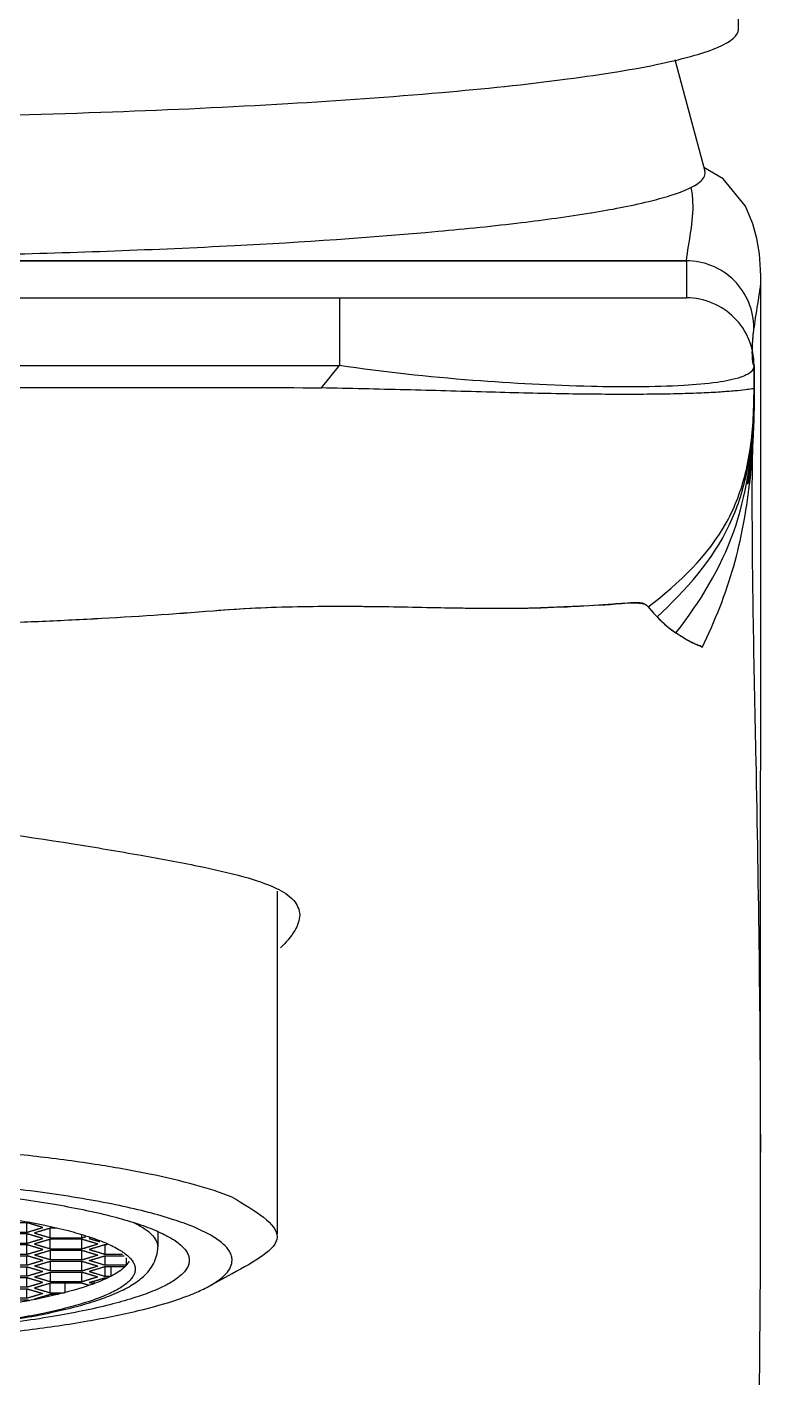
# Model space of a CAD drawing. Extents: x 22506 to 23100, y -2855 to -2435.
# Drawn here: x 22924.23 to 22940.52, y -2602.92 to -2572.96 of the extents above; entities that cross this region are included whole.
import ezdxf

# ---------------------------------------------------------------- set-up
doc = ezdxf.new("R2010")
doc.units = 0
doc.header["$LTSCALE"] = 5
doc.header["$MEASUREMENT"] = 0
doc.layers.get('0').update_dxf_attribs({"color": 2, "linetype": 'CONTINUOUS'})
doc.layers.add('00_COMPONENTS', color=7, linetype='CONTINUOUS')
doc.layers.add('08_ALL_FEATURES', color=7, linetype='CONTINUOUS')

msp = doc.modelspace()

# ---------------------------------------------------------------- linework, layer by layer
at = {"ltscale": 0.6}
for points in [[(22924.226, -2599.499), (22923.874, -2599.499), (22923.523, -2599.499)], [(22924.226, -2599.711), (22924.226, -2599.605), (22924.226, -2599.499)], [(22924.578, -2599.605), (22924.402, -2599.552), (22924.226, -2599.499)], [(22924.226, -2599.711), (22924.402, -2599.658), (22924.578, -2599.605)], [(22924.741, -2599.621), (22924.565, -2599.674), (22924.389, -2599.727)], [(22924.741, -2599.833), (22924.741, -2599.727), (22924.741, -2599.621)], [(22924.874, -2599.621), (22924.807, -2599.621), (22924.741, -2599.621)], [(22923.523, -2599.711), (22923.874, -2599.711), (22924.226, -2599.711)], [(22924.226, -2599.744), (22923.874, -2599.744), (22923.523, -2599.744)], [(22923.523, -2599.955), (22923.874, -2599.955), (22924.226, -2599.955)], [(22924.226, -2599.955), (22924.226, -2599.849), (22924.226, -2599.744)], [(22924.578, -2599.849), (22924.402, -2599.796), (22924.226, -2599.744)], [(22924.226, -2599.955), (22924.402, -2599.902), (22924.578, -2599.849)], [(22924.389, -2599.727), (22924.565, -2599.78), (22924.741, -2599.833)], [(22924.741, -2599.866), (22924.565, -2599.919), (22924.389, -2599.971)], [(22924.389, -2599.971), (22924.565, -2600.024), (22924.741, -2600.077)], [(22924.741, -2599.833), (22925.093, -2599.833), (22925.445, -2599.833)], [(22924.741, -2600.077), (22924.741, -2599.971), (22924.741, -2599.866)], [(22925.445, -2599.866), (22925.093, -2599.866), (22924.741, -2599.866)], [(22925.445, -2599.833), (22925.445, -2599.805), (22925.445, -2599.778)], [(22925.445, -2599.833), (22925.489, -2599.82), (22925.533, -2599.806)], [(22925.445, -2600.077), (22925.445, -2599.971), (22925.445, -2599.866)], [(22925.796, -2599.971), (22925.62, -2599.919), (22925.445, -2599.866)], [(22925.445, -2600.077), (22925.62, -2600.024), (22925.796, -2599.971)], [(22925.635, -2599.841), (22925.621, -2599.845), (22925.608, -2599.849)], [(22925.608, -2599.849), (22925.724, -2599.884), (22925.841, -2599.919)], [(22924.226, -2599.988), (22923.874, -2599.988), (22923.523, -2599.988)], [(22923.523, -2600.199), (22923.874, -2600.199), (22924.226, -2600.199)], [(22923.523, -2600.232), (22923.874, -2600.232), (22924.226, -2600.232)], [(22924.226, -2600.199), (22924.226, -2600.094), (22924.226, -2599.988)], [(22924.578, -2600.094), (22924.402, -2600.041), (22924.226, -2599.988)], [(22924.226, -2600.199), (22924.402, -2600.146), (22924.578, -2600.094)], [(22924.226, -2600.444), (22924.226, -2600.338), (22924.226, -2600.232)], [(22924.578, -2600.338), (22924.402, -2600.285), (22924.226, -2600.232)], [(22924.389, -2600.216), (22924.565, -2600.163), (22924.741, -2600.11)], [(22924.741, -2600.322), (22924.565, -2600.269), (22924.389, -2600.216)], [(22924.741, -2600.077), (22925.093, -2600.077), (22925.445, -2600.077)], [(22924.741, -2600.11), (22924.741, -2600.216), (22924.741, -2600.322)], [(22924.741, -2600.11), (22925.093, -2600.11), (22925.445, -2600.11)], [(22925.445, -2600.322), (22925.445, -2600.216), (22925.445, -2600.11)], [(22925.445, -2600.11), (22925.62, -2600.163), (22925.796, -2600.216)], [(22925.445, -2600.322), (22925.62, -2600.269), (22925.796, -2600.216)], [(22925.959, -2599.988), (22925.784, -2600.041), (22925.608, -2600.094)], [(22925.608, -2600.094), (22925.784, -2600.146), (22925.959, -2600.199)], [(22925.608, -2600.338), (22925.784, -2600.285), (22925.959, -2600.232)], [(22925.959, -2600.199), (22925.959, -2600.094), (22925.959, -2599.988)], [(22925.996, -2599.988), (22925.978, -2599.988), (22925.959, -2599.988)], [(22925.959, -2600.199), (22926.153, -2600.199), (22926.346, -2600.199)], [(22925.959, -2600.444), (22925.959, -2600.338), (22925.959, -2600.232)], [(22925.959, -2600.232), (22926.171, -2600.232), (22926.383, -2600.232)], [(22924.226, -2600.444), (22923.874, -2600.444), (22923.523, -2600.444)], [(22923.523, -2600.476), (22923.874, -2600.476), (22924.226, -2600.476)], [(22924.578, -2600.338), (22924.402, -2600.391), (22924.226, -2600.444)], [(22924.226, -2600.688), (22924.226, -2600.582), (22924.226, -2600.476)], [(22924.226, -2600.476), (22924.402, -2600.529), (22924.578, -2600.582)], [(22924.389, -2600.46), (22924.565, -2600.407), (22924.741, -2600.354)], [(22924.741, -2600.566), (22924.565, -2600.513), (22924.389, -2600.46)], [(22925.445, -2600.322), (22925.093, -2600.322), (22924.741, -2600.322)], [(22924.741, -2600.354), (22924.741, -2600.46), (22924.741, -2600.566)], [(22924.741, -2600.354), (22925.093, -2600.354), (22925.445, -2600.354)], [(22925.445, -2600.566), (22925.093, -2600.566), (22924.741, -2600.566)], [(22925.445, -2600.566), (22925.445, -2600.46), (22925.445, -2600.354)], [(22925.445, -2600.354), (22925.62, -2600.407), (22925.796, -2600.46)], [(22925.445, -2600.566), (22925.62, -2600.513), (22925.796, -2600.46)], [(22925.959, -2600.444), (22925.784, -2600.391), (22925.608, -2600.338)], [(22925.959, -2600.476), (22925.784, -2600.529), (22925.608, -2600.582)], [(22926.426, -2600.444), (22926.193, -2600.444), (22925.959, -2600.444)], [(22925.959, -2600.688), (22925.959, -2600.582), (22925.959, -2600.476)], [(22926.395, -2600.476), (22926.177, -2600.476), (22925.959, -2600.476)], [(22926.091, -2600.686), (22926.091, -2600.581), (22926.091, -2600.476)], [(22926.426, -2600.275), (22926.426, -2600.359), (22926.426, -2600.444)], [(22924.226, -2600.688), (22923.874, -2600.688), (22923.523, -2600.688)], [(22924.226, -2600.721), (22923.874, -2600.721), (22923.523, -2600.721)], [(22924.578, -2600.582), (22924.402, -2600.635), (22924.226, -2600.688)], [(22924.226, -2600.932), (22924.226, -2600.826), (22924.226, -2600.721)], [(22924.578, -2600.826), (22924.402, -2600.774), (22924.226, -2600.721)], [(22924.578, -2600.826), (22924.402, -2600.879), (22924.226, -2600.932)], [(22924.389, -2600.704), (22924.565, -2600.651), (22924.741, -2600.599)], [(22924.741, -2600.81), (22924.565, -2600.757), (22924.389, -2600.704)], [(22924.741, -2600.843), (22924.565, -2600.896), (22924.389, -2600.949)], [(22924.741, -2600.599), (22924.741, -2600.704), (22924.741, -2600.81)], [(22924.741, -2600.599), (22925.093, -2600.599), (22925.445, -2600.599)], [(22925.445, -2600.81), (22925.093, -2600.81), (22924.741, -2600.81)], [(22924.741, -2601.054), (22924.741, -2600.949), (22924.741, -2600.843)], [(22925.445, -2600.843), (22925.093, -2600.843), (22924.741, -2600.843)], [(22925.07, -2601.051), (22925.07, -2600.947), (22925.07, -2600.843)], [(22925.445, -2600.81), (22925.445, -2600.704), (22925.445, -2600.599)], [(22925.796, -2600.704), (22925.62, -2600.651), (22925.445, -2600.599)], [(22925.796, -2600.704), (22925.62, -2600.757), (22925.445, -2600.81)], [(22925.605, -2600.891), (22925.525, -2600.867), (22925.445, -2600.843)], [(22925.608, -2600.582), (22925.784, -2600.635), (22925.959, -2600.688)], [(22925.608, -2600.826), (22925.784, -2600.774), (22925.959, -2600.721)], [(22925.704, -2600.855), (22925.656, -2600.841), (22925.608, -2600.826)], [(22925.708, -2600.796), (22925.708, -2600.825), (22925.708, -2600.854)], [(22925.959, -2600.688), (22926.024, -2600.688), (22926.088, -2600.688)], [(22925.959, -2600.721), (22925.991, -2600.721), (22926.023, -2600.721)], [(22924.226, -2600.932), (22923.874, -2600.932), (22923.523, -2600.932)], [(22923.523, -2600.965), (22923.874, -2600.965), (22924.226, -2600.965)], [(22924.226, -2601.177), (22924.226, -2601.071), (22924.226, -2600.965)], [(22924.226, -2600.965), (22924.402, -2601.018), (22924.578, -2601.071)], [(22924.578, -2601.071), (22924.402, -2601.124), (22924.226, -2601.177)], [(22924.389, -2600.949), (22924.565, -2601.002), (22924.741, -2601.054)], [(22924.389, -2601.193), (22924.565, -2601.14), (22924.741, -2601.087)], [(22924.741, -2601.054), (22924.899, -2601.054), (22925.057, -2601.054)], [(22924.741, -2601.087), (22924.834, -2601.087), (22924.927, -2601.087)], [(22924.226, -2601.177), (22923.874, -2601.177), (22923.523, -2601.177)], [(22923.523, -2601.209), (22923.874, -2601.209), (22924.226, -2601.209)], [(22924.226, -2601.209), (22924.255, -2601.218), (22924.284, -2601.227)], [(22924.416, -2601.201), (22924.403, -2601.197), (22924.389, -2601.193)], [(22924.423, -2601.183), (22924.423, -2601.191), (22924.423, -2601.199)]]:
    msp.add_open_spline(points, degree=2, dxfattribs=at)
for points, weights in [([(22926.277, -2600.575), (22926.34, -2600.531), (22926.395, -2600.476)], [1, 0.996660464943, 1]), ([(22926.49, -2600.361), (22926.44, -2600.442), (22926.367, -2600.504)], [1, 0.986756824, 1]), ([(22926.487, -2600.357), (22926.462, -2600.404), (22926.426, -2600.444)], [1, 0.993692573485, 1])]:
    msp.add_rational_spline(points, weights, degree=2, dxfattribs=at)
msp.add_rational_spline([(22926.277, -2600.575), (22924.632, -2601.729), (22917.782, -2601.729), (22911.017, -2601.729), (22909.314, -2600.593)], [0.919661735513, 0.755159574898, 1, 0.75744780317, 0.91662268234], degree=2, knots=[-34.348594, -34.348594, -34.348594, -18.709022, -18.709022, -3.215613, -3.215613, -3.215613], dxfattribs=at)
at = {"layer": '00_COMPONENTS', "color": 7, "linetype": 'Continuous'}
for p, q in [((22940.017, -2573.013), (22940.023, -2563.813)), ((22938.606, -2573.683), (22939.272, -2576.158)), ((22936.739, -2577.085), (22936.758, -2577.082)), ((22929.778, -2592.138), (22929.778, -2599.743)), ((22927.128, -2599.704), (22927.128, -2600.036)), ((22928.252, -2600.915), (22928.78, -2600.629))]:
    msp.add_line(p, q, dxfattribs=at)
for points, knots in [([(22917.516, -2574.992), (22918.979, -2574.992), (22921.85, -2574.967), (22926.018, -2574.859), (22929.859, -2574.682), (22933.227, -2574.446), (22935.675, -2574.196), (22937.299, -2573.962), (22938.242, -2573.791), (22938.987, -2573.613), (22939.477, -2573.453), (22939.762, -2573.312), (22939.926, -2573.204), (22940.017, -2573.086), (22940.017, -2573.012)], [0, 0, 0, 0, 0.192678, 0.378035, 0.548947, 0.699046, 0.822536, 0.872929, 0.915113, 0.94871, 0.973653, 0.982954, 0.990257, 1, 1, 1, 1]), ([(22939.18, -2576.38), (22939.215, -2576.349), (22939.273, -2576.284), (22939.282, -2576.194), (22939.272, -2576.158)], [0, 0, 0, 0, 0.554769, 1, 1, 1, 1]), ([(22936.758, -2577.082), (22937.184, -2577.012), (22937.77, -2576.904), (22938.47, -2576.716), (22938.747, -2576.619), (22938.865, -2576.567)], [0, 0, 0, 0, 0.59571, 0.821985, 1, 1, 1, 1]), ([(22938.865, -2576.567), (22938.928, -2576.54), (22939.038, -2576.486), (22939.141, -2576.416), (22939.18, -2576.38)], [0, 0, 0, 0, 0.562811, 1, 1, 1, 1]), ([(22917.778, -2578.076), (22919.689, -2578.076), (22923.375, -2578.034), (22928.568, -2577.847), (22932.466, -2577.591), (22935.1, -2577.321), (22936.229, -2577.168), (22936.739, -2577.085)], [0, 0, 0, 0, 0.301804, 0.58192, 0.820274, 0.918356, 1, 1, 1, 1]), ([(22917.778, -2590.412), (22919.093, -2590.412), (22921.598, -2590.556), (22924.582, -2590.974), (22926.682, -2591.325), (22927.947, -2591.559), (22928.955, -2591.784), (22929.531, -2591.967), (22929.761, -2592.079)], [0, 0, 0, 0, 0.32503, 0.618993, 0.744612, 0.851377, 0.936871, 1, 1, 1, 1]), ([(22929.761, -2592.079), (22929.902, -2592.147), (22930.148, -2592.282), (22930.277, -2592.553), (22930.278, -2592.668)], [0, 0, 0, 0, 0.577527, 1, 1, 1, 1]), ([(22930.278, -2592.668), (22930.278, -2592.787), (22930.165, -2593.07), (22929.97, -2593.283), (22929.849, -2593.4)], [0, 0, 0, 0, 0.414422, 1, 1, 1, 1]), ([(22928.778, -2598.931), (22928.514, -2598.826), (22927.909, -2598.634), (22926.89, -2598.397), (22925.682, -2598.186), (22924.309, -2598.007), (22922.8, -2597.863), (22920.609, -2597.72), (22918.922, -2597.68), (22917.778, -2597.68)], [0, 0, 0, 0, 0.076581, 0.171109, 0.282072, 0.407424, 0.544729, 0.691259, 1, 1, 1, 1]), ([(22928.778, -2600.332), (22928.778, -2600.3), (22928.768, -2600.235), (22928.726, -2600.139), (22928.658, -2600.045), (22928.523, -2599.913), (22928.283, -2599.756), (22927.916, -2599.583), (22927.453, -2599.417), (22926.899, -2599.259), (22926.257, -2599.11), (22925.247, -2598.919), (22923.816, -2598.721), (22921.936, -2598.551), (22919.898, -2598.445), (22917.778, -2598.41), (22915.658, -2598.445), (22913.619, -2598.551), (22911.74, -2598.721), (22910.309, -2598.919), (22909.299, -2599.11), (22908.657, -2599.259), (22908.102, -2599.417), (22907.639, -2599.583), (22907.272, -2599.756), (22907.033, -2599.913), (22906.898, -2600.045), (22906.83, -2600.139), (22906.787, -2600.235), (22906.778, -2600.3), (22906.778, -2600.332)], [0, 0, 0, 0, 0.004136, 0.008577, 0.013567, 0.019275, 0.033225, 0.050895, 0.072386, 0.097642, 0.126511, 0.158775, 0.232373, 0.315858, 0.406183, 0.5, 0.593817, 0.684142, 0.767627, 0.841225, 0.873489, 0.902358, 0.927614, 0.949105, 0.966775, 0.980725, 0.986433, 0.991423, 0.995864, 1, 1, 1, 1]), ([(22917.778, -2598.587), (22918.431, -2598.587), (22919.715, -2598.608), (22921.577, -2598.704), (22923.294, -2598.86), (22924.602, -2599.041), (22925.524, -2599.216), (22926.111, -2599.351), (22926.618, -2599.496), (22927.041, -2599.648), (22927.376, -2599.806), (22927.595, -2599.949), (22927.718, -2600.07), (22927.781, -2600.156), (22927.819, -2600.243), (22927.828, -2600.303), (22927.828, -2600.332)], [0, 0, 0, 0, 0.18764, 0.368282, 0.535253, 0.682449, 0.746978, 0.804716, 0.855227, 0.89821, 0.933549, 0.96145, 0.972867, 0.982844, 0.991725, 1, 1, 1, 1]), ([(22917.778, -2598.992), (22918.353, -2598.992), (22919.483, -2599.011), (22921.123, -2599.096), (22922.419, -2599.213), (22923.375, -2599.335), (22924.017, -2599.436), (22924.599, -2599.546), (22925.116, -2599.665), (22925.562, -2599.793), (22925.935, -2599.926), (22926.23, -2600.065), (22926.423, -2600.192), (22926.531, -2600.298), (22926.586, -2600.374), (22926.62, -2600.451), (22926.632, -2600.529), (22926.62, -2600.607), (22926.586, -2600.684), (22926.531, -2600.76), (22926.423, -2600.866), (22926.23, -2600.992), (22925.935, -2601.131), (22925.562, -2601.265), (22925.116, -2601.392), (22924.599, -2601.512), (22924.017, -2601.622), (22923.375, -2601.722), (22922.419, -2601.845), (22921.123, -2601.962), (22919.483, -2602.047), (22918.353, -2602.066), (22917.778, -2602.066)], [0, 0, 0, 0, 0.093814, 0.184134, 0.267619, 0.305832, 0.341225, 0.373489, 0.402358, 0.427613, 0.449105, 0.466775, 0.480725, 0.486433, 0.491422, 0.495862, 0.5, 0.504138, 0.508578, 0.513567, 0.519275, 0.533225, 0.550895, 0.572387, 0.597642, 0.626511, 0.658775, 0.694168, 0.732381, 0.815866, 0.906186, 1, 1, 1, 1]), ([(22926.592, -2599.495), (22926.672, -2599.534), (22926.814, -2599.612), (22926.987, -2599.745), (22927.099, -2599.884), (22927.128, -2599.989), (22927.128, -2600.036)], [0, 0, 0, 0, 0.336822, 0.60748, 0.82148, 1, 1, 1, 1]), ([(22917.778, -2602.073), (22918.367, -2602.073), (22919.524, -2602.054), (22921.203, -2601.966), (22922.751, -2601.823), (22923.932, -2601.657), (22924.767, -2601.495), (22925.303, -2601.368), (22925.774, -2601.23), (22926.181, -2601.079), (22926.477, -2600.934), (22926.68, -2600.801), (22926.863, -2600.655), (22927.018, -2600.466), (22927.111, -2600.234), (22927.128, -2600.103), (22927.128, -2600.036)], [0, 0, 0, 0, 0.177053, 0.347466, 0.504974, 0.64405, 0.705295, 0.760509, 0.809558, 0.852654, 0.890642, 0.908289, 0.925524, 0.961033, 0.979907, 1, 1, 1, 1]), ([(22927.828, -2600.332), (22927.828, -2600.361), (22927.819, -2600.421), (22927.781, -2600.508), (22927.718, -2600.594), (22927.595, -2600.714), (22927.376, -2600.858), (22927.041, -2601.016), (22926.618, -2601.168), (22926.111, -2601.312), (22925.524, -2601.448), (22924.602, -2601.623), (22923.294, -2601.804), (22921.577, -2601.959), (22919.715, -2602.056), (22918.431, -2602.077), (22917.778, -2602.077)], [0, 0, 0, 0, 0.008275, 0.017156, 0.027133, 0.03855, 0.066451, 0.10179, 0.144773, 0.195284, 0.253022, 0.317551, 0.464747, 0.631718, 0.81236, 1, 1, 1, 1]), ([(22928.252, -2600.915), (22928.331, -2600.872), (22928.471, -2600.788), (22928.642, -2600.643), (22928.751, -2600.493), (22928.778, -2600.382), (22928.778, -2600.332)], [0, 0, 0, 0, 0.32958, 0.597829, 0.814651, 1, 1, 1, 1]), ([(22907.303, -2600.915), (22907.4, -2600.967), (22907.616, -2601.068), (22908.131, -2601.261), (22908.925, -2601.478), (22910.04, -2601.7), (22911.345, -2601.891), (22912.809, -2602.045), (22914.969, -2602.198), (22917.778, -2602.272), (22920.586, -2602.198), (22922.747, -2602.045), (22924.211, -2601.891), (22925.516, -2601.7), (22926.631, -2601.478), (22927.425, -2601.261), (22927.94, -2601.068), (22928.156, -2600.967), (22928.252, -2600.915)], [0, 0, 0, 0, 0.01548, 0.033613, 0.077682, 0.131553, 0.194111, 0.263942, 0.339416, 0.5, 0.660584, 0.736058, 0.805889, 0.868447, 0.922318, 0.966387, 0.98452, 1, 1, 1, 1])]:
    msp.add_open_spline(points, degree=3, knots=knots, dxfattribs=at)
at = {"layer": '00_COMPONENTS', "color": 7, "linetype": 'Continuous', "end_tangent": (-0.909449, -0.415816)}
msp.add_spline([(22928.778, -2598.931), (22929.778, -2599.818), (22928.778, -2600.631)], degree=3, dxfattribs=at)
at = {"layer": '08_ALL_FEATURES', "color": 7, "linetype": 'Continuous'}
for p, q in [((22939.678, -2576.333), (22939.25, -2576.076)), ((22896.695, -2578.147), (22938.861, -2578.147)), ((22938.861, -2578.147), (22896.695, -2578.147)), ((22938.861, -2578.147), (22938.861, -2578.972)), ((22896.693, -2578.972), (22938.863, -2578.972)), ((22931.161, -2578.972), (22931.161, -2580.472)), ((22904.395, -2580.472), (22931.161, -2580.472)), ((22930.76, -2580.97), (22931.161, -2580.472)), ((22940.361, -2580.472), (22940.361, -2580.472)), ((22940.364, -2580.472), (22940.364, -2580.97)), ((22940.364, -2581.055), (22940.364, -2580.472)), ((22940.35, -2581.562), (22940.364, -2580.974)), ((22940.355, -2581.571), (22940.365, -2580.962)), ((22940.363, -2581.179), (22940.364, -2581.045)), ((22940.365, -2580.963), (22940.373, -2580.967)), ((22940.373, -2580.967), (22940.374, -2580.961)), ((22940.373, -2581.237), (22940.374, -2581.049)), ((22940.374, -2581.049), (22940.374, -2580.986)), ((22940.37, -2581.409), (22940.373, -2581.237)), ((22940.345, -2581.806), (22940.358, -2581.405)), ((22940.333, -2582.332), (22940.334, -2582.275)), ((22940.324, -2583.472), (22940.329, -2582.582)), ((22940.329, -2582.582), (22940.333, -2582.332)), ((22940.27, -2582.999), (22940.282, -2582.883)), ((22940.282, -2582.883), (22940.295, -2582.756)), ((22940.295, -2582.756), (22940.308, -2582.621)), ((22940.219, -2583.102), (22940.225, -2583.059)), ((22940.225, -2583.059), (22940.238, -2582.972)), ((22940.324, -2583.472), (22940.324, -2583.421))]:
    msp.add_line(p, q, dxfattribs=at)
at = {"layer": '08_ALL_FEATURES', "color": 6, "linetype": 'Continuous'}
for p, q in [((22940.354, -2581.597), (22940.365, -2580.962)), ((22940.361, -2580.963), (22940.358, -2581.32)), ((22940.358, -2581.352), (22940.345, -2581.776)), ((22940.362, -2581.167), (22940.35, -2581.618)), ((22940.354, -2581.597), (22940.339, -2581.86)), ((22940.305, -2582.39), (22940.313, -2582.294)), ((22940.33, -2582.271), (22940.326, -2582.341)), ((22940.287, -2582.572), (22940.27, -2582.716)), ((22940.281, -2582.617), (22940.296, -2582.482)), ((22940.321, -2582.412), (22940.316, -2582.493)), ((22940.257, -2582.825), (22940.242, -2582.939)), ((22940.267, -2582.743), (22940.25, -2582.876)), ((22940.277, -2582.658), (22940.259, -2582.801)), ((22940.282, -2582.884), (22940.268, -2583.019)), ((22940.295, -2582.761), (22940.279, -2582.915)), ((22940.307, -2582.63), (22940.29, -2582.805)), ((22940.226, -2583.055), (22940.218, -2583.104)), ((22940.238, -2582.966), (22940.224, -2583.068)), ((22940.247, -2582.902), (22940.234, -2582.992)), ((22940.27, -2582.997), (22940.26, -2583.088))]:
    msp.add_line(p, q, dxfattribs=at)
at = {"layer": '08_ALL_FEATURES', "color": 7, "linetype": 'Continuous'}
for points in [[(22940.509, -2578.425), (22940.508, -2578.348), (22940.484, -2577.993), (22940.427, -2577.654), (22940.335, -2577.328), (22940.17, -2576.937), (22939.678, -2576.333)], [(22940.239, -2644.401), (22940.368, -2616.688), (22940.449, -2607.99), (22940.507, -2600.505), (22940.51, -2578.421)], [(22940.363, -2580.472), (22940.362, -2580.472), (22940.361, -2580.473), (22940.361, -2580.472)], [(22940.364, -2580.961), (22940.364, -2580.961), (22940.364, -2580.961)], [(22940.364, -2580.961), (22940.364, -2580.961), (22940.364, -2580.961), (22940.364, -2580.962)], [(22940.319, -2582.477), (22940.325, -2582.401), (22940.331, -2582.321), (22940.337, -2582.235), (22940.342, -2582.143), (22940.348, -2582.044), (22940.353, -2581.937), (22940.358, -2581.821), (22940.363, -2581.696)], [(22940.363, -2581.696), (22940.367, -2581.56), (22940.37, -2581.409)], [(22940.238, -2582.972), (22940.246, -2582.909), (22940.256, -2582.832), (22940.267, -2582.748), (22940.277, -2582.663), (22940.286, -2582.575), (22940.296, -2582.485), (22940.305, -2582.391), (22940.313, -2582.294), (22940.321, -2582.191), (22940.329, -2582.079), (22940.337, -2581.956), (22940.344, -2581.791)], [(22940.308, -2582.621), (22940.314, -2582.55), (22940.319, -2582.477)], [(22940.259, -2583.097), (22940.259, -2583.094), (22940.27, -2582.999)]]:
    msp.add_lwpolyline(points, dxfattribs=at)
at = {"layer": '08_ALL_FEATURES', "color": 6, "linetype": 'Continuous'}
for points in [[(22940.32, -2580.175), (22940.323, -2580.196), (22940.324, -2580.21), (22940.325, -2580.216), (22940.325, -2580.215), (22940.325, -2580.205), (22940.324, -2580.187)], [(22940.33, -2582.271), (22940.346, -2582.076), (22940.351, -2581.975), (22940.356, -2581.865), (22940.361, -2581.748), (22940.365, -2581.621), (22940.369, -2581.481), (22940.372, -2581.323), (22940.374, -2581.147), (22940.374, -2580.962)], [(22940.345, -2581.816), (22940.328, -2582.062), (22940.316, -2582.233)], [(22940.321, -2582.192), (22940.329, -2582.082), (22940.337, -2581.961)], [(22940.321, -2582.192), (22940.304, -2582.378), (22940.292, -2582.506)], [(22940.321, -2582.412), (22940.335, -2582.258), (22940.341, -2582.17)], [(22940.324, -2583.472), (22940.329, -2582.579), (22940.337, -2582.134)], [(22940.3, -2582.696), (22940.313, -2582.561), (22940.318, -2582.491)], [(22940.308, -2582.59), (22940.324, -2582.417), (22940.33, -2582.34)]]:
    msp.add_lwpolyline(points, dxfattribs=at)
at = {"layer": '08_ALL_FEATURES', "color": 7, "linetype": 'Continuous'}
for centre, radius, start, end in [((22938.863, -2580.472), 1.5, 0.0012, 90.007), ((22920.698, -2580.962), 19.666, 359.6707, 0.003), ((22921.547, -2580.967), 18.816, 359.5289, 359.6693), ((22925.447, -2580.969), 14.917, 359.2767, 359.5936), ((22927.504, -2581.003), 12.859, 357.4797, 359.3122), ((22923.884, -2580.994), 16.479, 358.0223, 359.5583), ((22927.131, -2581.645), 13.212, 353.6157, 353.8218), ((22926.854, -2581.615), 13.49, 353.8227, 354.2834), ((22940.348, -2583.973), 2.981, 218.4859, 224.1863), ((22940.341, -2583.98), 2.971, 218.4766, 234.7464), ((22940.34, -2583.986), 2.967, 224.1191, 234.7715)]:
    msp.add_arc(centre, radius, start, end, dxfattribs=at)
for points, knots in [([(22938.861, -2578.147), (22938.913, -2577.713), (22939.052, -2577.173), (22938.991, -2576.625), (22938.969, -2576.518)], [0, 0, 0, 0, 0.7491667, 0.9367856, 0.9367856, 0.9367856, 0.9367856]), ([(22940.361, -2579.642), (22940.361, -2579.261), (22940.039, -2578.465), (22939.243, -2578.147), (22938.861, -2578.147)], [0, 0, 0, 0, 0.499335, 1, 1, 1, 1]), ([(22940.508, -2578.425), (22940.517, -2578.629), (22940.454, -2579.037), (22940.384, -2579.438), (22940.361, -2579.642)], [0, 0, 0, 0, 0.498156, 1, 1, 1, 1]), ([(22940.361, -2580.472), (22940.357, -2580.468), (22940.347, -2580.455), (22940.341, -2580.418), (22940.331, -2580.361), (22940.325, -2580.277), (22940.324, -2580.165), (22940.328, -2580.021), (22940.34, -2579.843), (22940.353, -2579.713), (22940.361, -2579.642)], [0, 0, 0, 0, 0.017937, 0.060997, 0.129947, 0.228307, 0.360857, 0.531887, 0.744969, 1, 1, 1, 1]), ([(22940.325, -2580.118), (22940.326, -2580.086), (22940.332, -2579.927), (22940.346, -2579.768), (22940.361, -2579.642)], [0, 0, 0, 0, 0.204172, 1, 1, 1, 1]), ([(22940.072, -2580.73), (22939.904, -2580.789), (22939.48, -2580.867), (22938.373, -2580.957), (22936.558, -2580.951), (22934.007, -2580.819), (22932.143, -2580.622), (22931.161, -2580.472)], [0, 0, 0, 0, 0.059708, 0.143319, 0.372626, 0.666806, 1, 1, 1, 1]), ([(22940.364, -2580.472), (22940.364, -2580.499), (22940.326, -2580.636), (22940.175, -2580.693), (22940.072, -2580.73)], [0, 0, 0, 0, 0.194814, 1, 1, 1, 1]), ([(22904.789, -2580.962), (22908.965, -2580.961), (22913.141, -2580.961), (22917.317, -2580.961), (22917.471, -2580.961), (22917.624, -2580.961), (22917.778, -2580.961), (22919.942, -2580.961), (22923.187, -2580.958), (22927.514, -2580.966), (22929.678, -2580.953), (22930.76, -2580.97)], [-1.000524, -1.000524, -1.000524, -1.000524, -0.035482, -0.035482, -0.035482, 0, 0, 0, 0.500004, 0.750002, 1, 1, 1, 1]), ([(22940.364, -2580.97), (22940.364, -2580.975), (22940.343, -2580.985), (22940.286, -2580.999), (22940.141, -2581.018), (22939.911, -2581.04), (22939.586, -2581.065), (22939.178, -2581.087), (22938.69, -2581.103), (22938.127, -2581.112), (22937.246, -2581.116), (22936.002, -2581.104), (22934.373, -2581.061), (22932.603, -2581.01), (22931.383, -2580.984), (22930.76, -2580.97)], [0, 0, 0, 0, 0.001642, 0.005506, 0.020438, 0.045, 0.078907, 0.12162, 0.172595, 0.231275, 0.297084, 0.447665, 0.619152, 0.805706, 1, 1, 1, 1]), ([(22940.364, -2580.961), (22940.364, -2580.961), (22940.365, -2580.962), (22940.363, -2580.963), (22940.359, -2580.964), (22940.369, -2580.961), (22940.376, -2580.973), (22940.372, -2580.957), (22940.365, -2580.974), (22940.365, -2580.994), (22940.362, -2581.025), (22940.361, -2581.051), (22940.36, -2581.063), (22940.36, -2581.077), (22940.359, -2581.087), (22940.359, -2581.092)], [0, 0, 0, 0, 0.006924, 0.02387, 0.032718, 0.067013, 0.123615, 0.166182, 0.213302, 0.332684, 0.660896, 0.737201, 0.818708, 0.906084, 1, 1, 1, 1]), ([(22938.015, -2585.828), (22938.695, -2585.308), (22939.642, -2584.416), (22940.235, -2582.82), (22940.328, -2581.997), (22940.35, -2581.562)], [0, 0, 0, 0, 0.510006, 0.740487, 1, 1, 1, 1]), ([(22938.211, -2586.051), (22938.848, -2585.463), (22939.717, -2584.482), (22940.248, -2582.845), (22940.331, -2582.009), (22940.351, -2581.569)], [0, 0, 0, 0, 0.509253, 0.740983, 1, 1, 1, 1]), ([(22938.63, -2586.408), (22939.161, -2585.727), (22940.072, -2584.239), (22940.313, -2582.518), (22940.349, -2581.682)], [0, 0, 0, 0, 0.508016, 1, 1, 1, 1]), ([(22939.21, -2586.73), (22939.495, -2586.151), (22939.961, -2584.969), (22940.193, -2583.723), (22940.261, -2583.111)], [0, 0, 0, 0, 0.511974, 1, 1, 1, 1]), ([(22940.51, -2597.938), (22940.508, -2595.036), (22940.44, -2590.214), (22940.324, -2585.392), (22940.324, -2583.472)], [0, 0, 0, 0, 0.601799, 1, 1, 1, 1]), ([(22928.36, -2585.915), (22929.268, -2585.84), (22930.945, -2585.795), (22933.226, -2585.844), (22935.04, -2585.877), (22936.469, -2585.81), (22937.332, -2585.771), (22937.922, -2585.705), (22938.016, -2585.828)], [0, 0, 0, 0, 0.282559, 0.520338, 0.706229, 0.850151, 0.952121, 1, 1, 1, 1]), ([(22928.36, -2585.915), (22928.983, -2585.863), (22930.212, -2585.809), (22932.001, -2585.816), (22933.653, -2585.854), (22935.098, -2585.868), (22936.259, -2585.83), (22937.132, -2585.769), (22937.654, -2585.728), (22937.963, -2585.758), (22938.016, -2585.828)], [0, 0, 0, 0, 0.193755, 0.381063, 0.554759, 0.706516, 0.828221, 0.916979, 0.97284, 1, 1, 1, 1]), ([(22917.778, -2586.285), (22919.544, -2586.285), (22923.075, -2586.236), (22926.602, -2586.058), (22928.36, -2585.915)], [0, 0, 0, 0, 0.500331, 1, 1, 1, 1]), ([(22917.778, -2586.285), (22918.662, -2586.285), (22920.428, -2586.272), (22922.636, -2586.222), (22924.401, -2586.157), (22926.162, -2586.073), (22927.482, -2585.986), (22928.36, -2585.915)], [0, 0, 0, 0, 0.250303, 0.500447, 0.625463, 0.750426, 1, 1, 1, 1]), ([(22939.21, -2586.73), (22939.189, -2586.699), (22939.115, -2586.688), (22939.03, -2586.642), (22938.932, -2586.6), (22938.799, -2586.518), (22938.694, -2586.453), (22938.63, -2586.408)], [0, 0, 0, 0, 0.167086, 0.293463, 0.444413, 0.645853, 1, 1, 1, 1]), ([(22939.21, -2586.73), (22939.206, -2586.725), (22939.192, -2586.711), (22939.161, -2586.697), (22939.104, -2586.681), (22939.045, -2586.648), (22938.976, -2586.621), (22938.867, -2586.558), (22938.75, -2586.49), (22938.655, -2586.426), (22938.63, -2586.408)], [0, 0, 0, 0, 0.027199, 0.087544, 0.149723, 0.294965, 0.38979, 0.483559, 0.861025, 1, 1, 1, 1])]:
    msp.add_open_spline(points, degree=3, knots=knots, dxfattribs=at)

doc.saveas('drawing.dxf')
